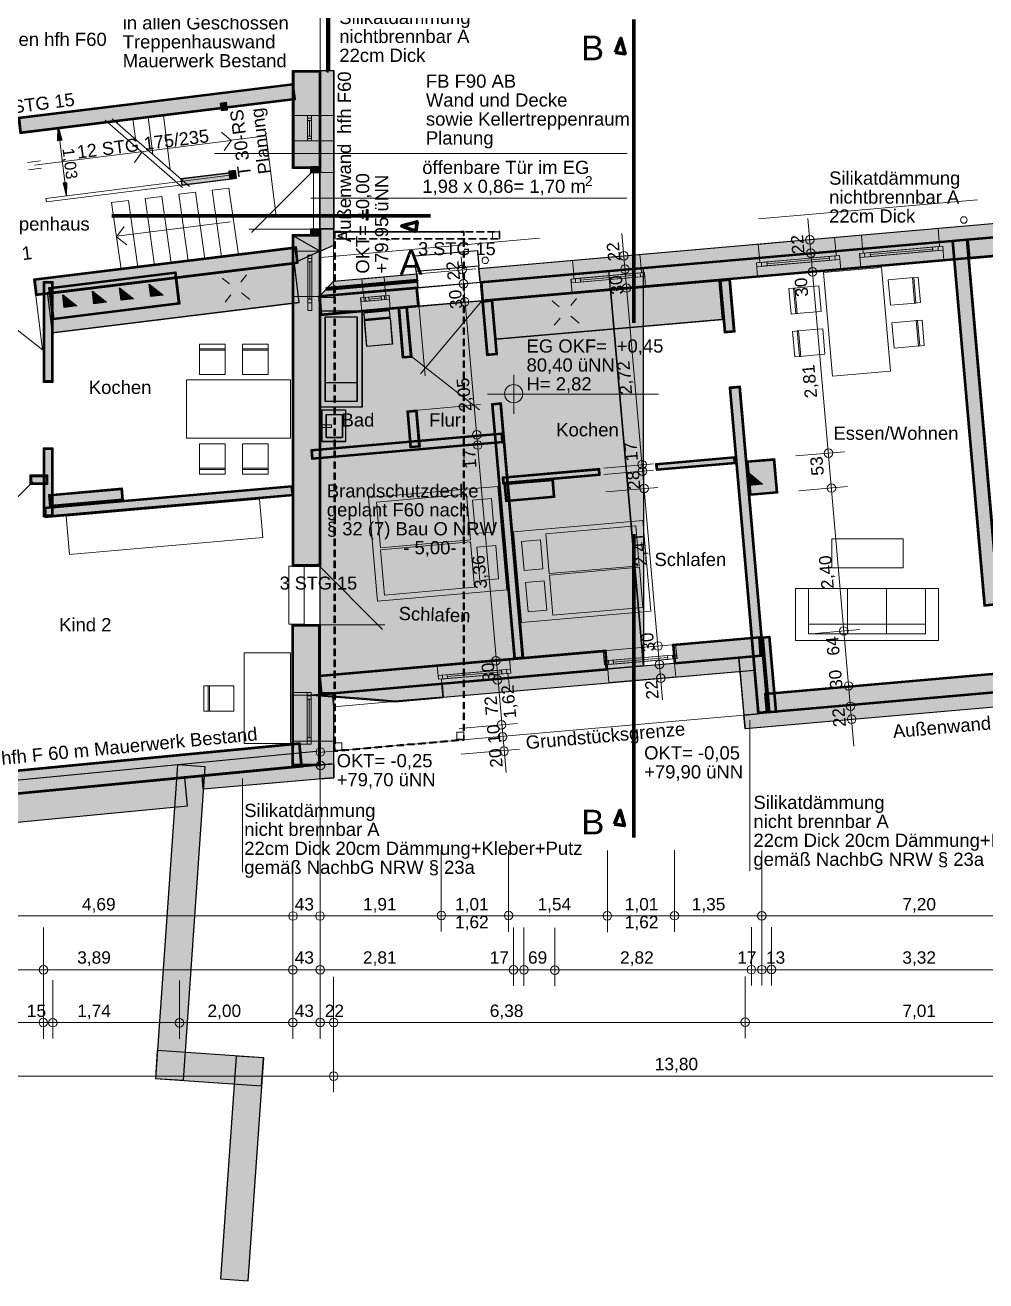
# Model space of a CAD drawing. Header units: millimetres. Extents: x 1002 to 41669, y -151 to 29737.
# Drawn here: x 11579 to 26367, y -151 to 19169 of the extents above; entities that cross this region are included whole.
import ezdxf

# ---------------------------------------------------------------- set-up
doc = ezdxf.new("R2010")
doc.units = ezdxf.units.MM
doc.header["$LTSCALE"] = 50
for name, pattern in [('PDF_35-3_26-5_0-0_0-0', [61.8, 35.3, -26.5, 0, 0]), ('PDF_35-3_35-3_0-0_0-0', [70.6, 35.3, -35.3, 0, 0]), ('PDF_564-4_176-4_70-6_176-4', [987.8, 564.4, -176.4, 70.6, -176.4]), ('PDF_67-7_67-7_0-0_0-0', [135.4, 67.7, -67.7, 0, 0])]:
    doc.linetypes.add(name, pattern=pattern)
for name, color, linetype in [('00_Wand_Bestand', 7, 'Continuous'), ('01_Daemmung_neu', 9, 'Continuous'), ('02_Grundstuecksgrenze', 8, 'Continuous'), ('03_Sanitaer', 5, 'Continuous'), ('05_Linien_stark', 7, 'Continuous'), ('06_Linien_fein', 3, 'Continuous'), ('07_Bemassung', 6, 'Continuous'), ('08_Schnittlinie', 1, 'Continuous'), ('10_Text', 7, 'Continuous'), ('11_Sonstiges', 30, 'Continuous')]:
    doc.layers.add(name, color=color, linetype=linetype)
doc.styles.add('PLAN', font='arial.ttf')

msp = doc.modelspace()

# ---------------------------------------------------------------- hatches: boundary and pattern name
at = {"layer": '00_Wand_Bestand'}
for points in [[(15696, 18471), (16126, 18471), (16126, 16961), (15696, 16961)], [(11469, 17747), (11500, 17502), (15741, 18023), (15710, 18268)], [(14694, 17867), (14680, 17976), (14581, 17964), (14595, 17855)], [(12089, 17598), (12142, 17398), (12085, 17391)], [(14834, 16812), (14822, 16908), (13978, 16802), (13991, 16705)], [(14834, 16812), (14819, 16934), (14715, 16921), (14731, 16799)], [(15977, 16994), (16126, 16994), (16126, 16894), (15977, 16894)], [(12218, 16537), (12222, 16743), (12165, 16736)], [(16835, 16333), (16855, 16333), (16855, 16169), (16835, 16169)], [(26072, 15876), (26099, 15575), (29282, 15853), (29256, 16154)], [(15696, 15950), (16126, 15950), (16126, 10842), (15696, 10842)], [(16122, 15689), (15698, 15501), (15698, 15933)], [(15977, 16035), (16126, 16035), (16126, 15934), (15977, 15934)], [(16372, 15996), (16338, 15996), (16338, 15901), (16349, 15901), (16349, 15986), (16372, 15986)], [(16436, 15996), (16338, 15996), (16338, 15901), (16349, 15901), (16349, 15986), (16436, 15986)], [(16377, 15887), (16483, 15887), (16483, 15877), (16377, 15877)], [(16435, 15996), (16541, 15996), (16541, 15986), (16435, 15986)], [(16500, 15996), (16605, 15996), (16605, 15986), (16500, 15986)], [(16547, 15887), (16652, 15887), (16652, 15877), (16547, 15877)], [(16605, 15996), (16711, 15996), (16711, 15986), (16605, 15986)], [(16669, 15996), (16775, 15996), (16775, 15986), (16669, 15986)], [(16716, 15887), (16822, 15887), (16822, 15877), (16716, 15877)], [(16774, 15996), (16880, 15996), (16880, 15986), (16774, 15986)], [(16838, 15996), (16944, 15996), (16944, 15986), (16838, 15986)], [(16885, 15887), (16991, 15887), (16991, 15877), (16885, 15877)], [(16943, 15996), (17049, 15996), (17049, 15986), (16943, 15986)], [(17008, 15996), (17113, 15996), (17113, 15986), (17008, 15986)], [(17055, 15887), (17160, 15887), (17160, 15877), (17055, 15877)], [(17113, 15996), (17219, 15996), (17219, 15986), (17113, 15986)], [(17177, 15996), (17283, 15996), (17283, 15986), (17177, 15986)], [(17224, 15887), (17330, 15887), (17330, 15877), (17224, 15877)], [(17282, 15996), (17388, 15996), (17388, 15986), (17282, 15986)], [(17346, 15996), (17452, 15996), (17452, 15986), (17346, 15986)], [(17393, 15887), (17499, 15887), (17499, 15877), (17393, 15877)], [(17451, 15996), (17557, 15996), (17557, 15986), (17451, 15986)], [(17516, 15996), (17621, 15996), (17621, 15986), (17516, 15986)], [(17563, 15887), (17668, 15887), (17668, 15877), (17563, 15877)], [(17621, 15996), (17727, 15996), (17727, 15986), (17621, 15986)], [(17685, 15996), (17791, 15996), (17791, 15986), (17685, 15986)], [(17732, 15887), (17838, 15887), (17838, 15877), (17732, 15877)], [(17790, 15996), (17896, 15996), (17896, 15986), (17790, 15986)], [(17854, 15996), (17960, 15996), (17960, 15986), (17854, 15986)], [(17901, 15887), (18007, 15887), (18007, 15877), (17901, 15877)], [(17959, 15996), (18065, 15996), (18065, 15986), (17959, 15986)], [(18024, 15996), (18129, 15996), (18129, 15986), (18024, 15986)], [(18071, 15887), (18176, 15887), (18176, 15877), (18071, 15877)], [(18129, 15996), (18235, 15996), (18235, 15986), (18129, 15986)], [(18193, 15996), (18299, 15996), (18299, 15986), (18193, 15986)], [(18240, 15887), (18346, 15887), (18346, 15877), (18240, 15877)], [(18338, 15931), (18338, 15996), (18298, 15996), (18298, 15986), (18328, 15986), (18328, 15931)], [(18328, 15867), (18338, 15867), (18338, 15761), (18328, 15761)], [(18362, 15996), (18468, 15996), (18468, 15986), (18362, 15986)], [(18409, 15887), (18515, 15887), (18515, 15877), (18409, 15877)], [(18532, 15996), (18637, 15996), (18637, 15986), (18532, 15986)], [(18579, 15887), (18684, 15887), (18684, 15877), (18579, 15877)], [(18583, 15220), (18609, 14921), (26115, 15578), (26089, 15877)], [(18701, 15996), (18807, 15996), (18807, 15986), (18701, 15986)], [(18748, 15887), (18854, 15887), (18854, 15877), (18748, 15877)], [(18887, 15907), (18887, 15996), (18870, 15996), (18870, 15986), (18876, 15986), (18876, 15907)], [(26333, 10231), (26581, 10253), (26089, 15877), (25841, 15856)], [(11710, 15259), (11741, 15011), (15784, 15508), (15754, 15756)], [(16338, 15838), (16349, 15838), (16349, 15732), (16338, 15732)], [(16338, 15668), (16349, 15668), (16349, 15562), (16338, 15562)], [(18328, 15698), (18338, 15698), (18338, 15592), (18328, 15592)], [(16338, 15499), (16349, 15499), (16349, 15393), (16338, 15393)], [(18328, 15528), (18338, 15528), (18338, 15423), (18328, 15423)], [(13897, 15374), (13958, 14874), (12004, 14634), (11943, 15134)], [(16338, 15330), (16349, 15330), (16349, 15224), (16338, 15224)], [(18328, 15359), (18338, 15359), (18338, 15253), (18328, 15253)], [(11860, 15224), (12007, 15224), (12007, 13673), (11860, 13673)], [(12638, 14881), (12614, 15075), (12831, 14905)], [(13056, 14935), (13033, 15128), (13249, 14959)], [(13513, 14992), (13489, 15185), (13706, 15016)], [(16096, 15002), (16122, 14704), (17647, 14838), (17621, 15136)], [(16338, 15160), (16349, 15160), (16349, 15054), (16338, 15054)], [(18328, 15190), (18338, 15190), (18338, 15084), (18328, 15084)], [(22338, 14436), (22506, 14451), (22435, 15262), (22267, 15248)], [(12181, 14824), (12157, 15017), (12374, 14848)], [(16338, 14991), (16349, 14991), (16349, 14885), (16338, 14885)], [(18328, 15020), (18338, 15020), (18338, 14915), (18328, 14915)], [(18680, 14088), (18849, 14103), (18776, 14937), (18607, 14923)], [(16338, 14822), (16349, 14822), (16349, 14716), (16338, 14716)], [(17385, 14049), (17534, 14062), (17466, 14840), (17317, 14827)], [(18328, 14851), (18338, 14851), (18338, 14745), (18328, 14745)], [(16338, 14652), (16349, 14652), (16349, 14546), (16338, 14546)], [(18328, 14682), (18338, 14682), (18338, 14576), (18328, 14576)], [(18328, 14512), (18338, 14512), (18338, 14407), (18328, 14407)], [(16338, 14483), (16349, 14483), (16349, 14377), (16338, 14377)], [(16338, 14314), (16349, 14314), (16349, 14208), (16338, 14208)], [(18328, 14343), (18338, 14343), (18338, 14237), (18328, 14237)], [(16338, 14144), (16349, 14144), (16349, 14038), (16338, 14038)], [(18328, 14174), (18338, 14174), (18338, 14068), (18328, 14068)], [(16338, 13975), (16349, 13975), (16349, 13869), (16338, 13869)], [(18328, 14004), (18338, 14004), (18338, 13899), (18328, 13899)], [(16338, 13806), (16349, 13806), (16349, 13700), (16338, 13700)], [(18328, 13835), (18338, 13835), (18338, 13729), (18328, 13729)], [(16338, 13636), (16349, 13636), (16349, 13530), (16338, 13530)], [(18328, 13666), (18338, 13666), (18338, 13560), (18328, 13560)], [(22853, 8578), (23027, 8594), (22588, 13612), (22414, 13597)], [(16338, 13467), (16349, 13467), (16349, 13361), (16338, 13361)], [(18328, 13496), (18338, 13496), (18338, 13391), (18328, 13391)], [(19102, 9416), (19254, 9430), (18911, 13358), (18758, 13344)], [(16338, 13298), (16349, 13298), (16349, 13192), (16338, 13192)], [(17457, 13236), (17607, 13250), (17657, 12676), (17507, 12663)], [(18328, 13327), (18338, 13327), (18338, 13221), (18328, 13221)], [(18328, 13158), (18338, 13158), (18338, 13052), (18328, 13052)], [(16338, 13128), (16349, 13128), (16349, 13022), (16338, 13022)], [(16338, 12959), (16349, 12959), (16349, 12853), (16338, 12853)], [(18328, 12988), (18338, 12988), (18338, 12883), (18328, 12883)], [(15976, 12635), (15989, 12490), (18938, 12748), (18925, 12893)], [(16338, 12790), (16349, 12790), (16349, 12684), (16338, 12684)], [(18328, 12819), (18338, 12819), (18338, 12713), (18328, 12713)], [(11860, 12667), (12007, 12667), (12007, 11606), (11860, 11606)], [(16338, 12620), (16349, 12620), (16349, 12514), (16338, 12514)], [(18328, 12650), (18338, 12650), (18338, 12544), (18328, 12544)], [(16338, 12451), (16349, 12451), (16349, 12345), (16338, 12345)], [(18328, 12480), (18338, 12480), (18338, 12375), (18328, 12375)], [(21282, 12421), (21290, 12320), (22517, 12427), (22508, 12528)], [(22687, 12463), (23113, 12501), (23159, 11969), (22733, 11932)], [(11659, 12248), (11926, 12248), (11926, 12102), (11659, 12102)], [(16338, 12282), (16349, 12282), (16349, 12176), (16338, 12176)], [(18328, 12311), (18338, 12311), (18338, 12205), (18328, 12205)], [(18920, 12214), (18929, 12113), (20432, 12245), (20424, 12346)], [(19734, 11905), (19710, 12181), (18948, 12115), (18972, 11839)], [(22734, 12088), (22717, 12281), (22928, 12105)], [(11868, 11748), (11881, 11595), (15710, 11930), (15697, 12083)], [(13074, 12048), (13090, 11855), (11961, 11756), (11944, 11949)], [(16338, 12112), (16349, 12112), (16349, 12006), (16338, 12006)], [(18328, 12142), (18338, 12142), (18338, 12036), (18328, 12036)], [(16338, 11943), (16349, 11943), (16349, 11837), (16338, 11837)], [(18328, 11972), (18338, 11972), (18338, 11867), (18328, 11867)], [(18328, 11803), (18338, 11803), (18338, 11697), (18328, 11697)], [(16338, 11774), (16349, 11774), (16349, 11668), (16338, 11668)], [(16338, 11604), (16349, 11604), (16349, 11498), (16338, 11498)], [(18328, 11634), (18338, 11634), (18338, 11528), (18328, 11528)], [(16338, 11435), (16349, 11435), (16349, 11329), (16338, 11329)], [(18328, 11464), (18338, 11464), (18338, 11359), (18328, 11359)], [(16338, 11266), (16349, 11266), (16349, 11160), (16338, 11160)], [(18328, 11295), (18338, 11295), (18338, 11189), (18328, 11189)], [(16338, 11096), (16349, 11096), (16349, 10990), (16338, 10990)], [(18328, 11126), (18338, 11126), (18338, 11020), (18328, 11020)], [(16338, 10927), (16349, 10927), (16349, 10821), (16338, 10821)], [(18328, 10956), (18338, 10956), (18338, 10851), (18328, 10851)], [(16338, 10758), (16349, 10758), (16349, 10652), (16338, 10652)], [(18328, 10787), (18338, 10787), (18338, 10681), (18328, 10681)], [(16338, 10588), (16349, 10588), (16349, 10482), (16338, 10482)], [(18328, 10618), (18338, 10618), (18338, 10512), (18328, 10512)], [(18328, 10448), (18338, 10448), (18338, 10343), (18328, 10343)], [(16338, 10419), (16349, 10419), (16349, 10313), (16338, 10313)], [(16338, 10250), (16349, 10250), (16349, 10144), (16338, 10144)], [(18328, 10279), (18338, 10279), (18338, 10173), (18328, 10173)], [(16338, 10080), (16349, 10080), (16349, 9974), (16338, 9974)], [(18328, 10110), (18338, 10110), (18338, 10004), (18328, 10004)], [(15688, 9948), (16118, 9948), (16118, 7774), (15688, 7774)], [(16338, 9911), (16349, 9911), (16349, 9805), (16338, 9805)], [(18328, 9940), (18338, 9940), (18338, 9835), (18328, 9835)], [(16338, 9742), (16349, 9742), (16349, 9636), (16338, 9636)], [(18328, 9771), (18338, 9771), (18338, 9665), (18328, 9665)], [(21542, 9640), (21569, 9341), (22917, 9459), (22890, 9758)], [(23145, 8596), (23026, 8586), (22923, 9760), (23042, 9770)], [(16097, 9164), (16123, 8864), (20547, 9251), (20521, 9551)], [(16338, 9572), (16349, 9572), (16349, 9466), (16338, 9466)], [(18328, 9602), (18338, 9602), (18338, 9496), (18328, 9496)], [(22957, 8887), (22983, 8588), (29649, 9171), (29623, 9470)], [(16338, 9403), (16349, 9403), (16349, 9297), (16338, 9297)], [(18328, 9432), (18338, 9432), (18338, 9327), (18328, 9327)], [(16338, 9234), (16349, 9234), (16349, 9128), (16338, 9128)], [(18328, 9263), (18338, 9263), (18338, 9157), (18328, 9157)], [(18328, 9094), (18338, 9094), (18338, 8988), (18328, 8988)], [(16338, 9064), (16349, 9064), (16349, 8958), (16338, 8958)], [(16338, 8895), (16349, 8895), (16349, 8789), (16338, 8789)], [(18328, 8924), (18338, 8924), (18338, 8819), (18328, 8819)], [(16338, 8726), (16349, 8726), (16349, 8620), (16338, 8620)], [(18328, 8755), (18338, 8755), (18338, 8649), (18328, 8649)], [(16338, 8556), (16349, 8556), (16349, 8450), (16338, 8450)], [(18328, 8586), (18338, 8586), (18338, 8480), (18328, 8480)], [(16338, 8387), (16349, 8387), (16349, 8281), (16338, 8281)], [(18328, 8416), (18338, 8416), (18338, 8311), (18328, 8311)], [(5058, 7089), (5093, 6725), (15847, 7760), (15811, 8125)], [(16338, 8218), (16349, 8218), (16349, 8112), (16338, 8112)], [(17742, 8117), (17741, 8128), (17635, 8119), (17636, 8108)], [(17910, 8132), (17909, 8142), (17804, 8133), (17805, 8123)], [(18079, 8146), (18078, 8157), (17973, 8148), (17973, 8137)], [(18248, 8161), (18247, 8171), (18141, 8162), (18142, 8152)], [(18338, 8169), (18338, 8247), (18328, 8247), (18328, 8178), (18310, 8177), (18311, 8166)], [(16338, 8048), (16338, 7996), (16392, 8001), (16391, 8011), (16349, 8008), (16349, 8048)], [(16561, 8015), (16560, 8026), (16454, 8017), (16455, 8006)], [(16729, 8030), (16728, 8041), (16623, 8031), (16624, 8021)], [(16898, 8045), (16897, 8055), (16792, 8046), (16793, 8035)], [(17067, 8059), (17066, 8070), (16960, 8061), (16961, 8050)], [(17235, 8074), (17234, 8084), (17129, 8075), (17130, 8065)], [(17404, 8088), (17403, 8099), (17298, 8090), (17299, 8079)], [(17573, 8103), (17572, 8113), (17466, 8104), (17467, 8094)]]:
    msp.add_hatch(color=7, dxfattribs=at).paths.add_polyline_path(points)
at = {"layer": '01_Daemmung_neu'}
for points in [[(16114, 18472), (16332, 18472), (16332, 16032), (16114, 16032)], [(29469, 16165), (18581, 15213), (18563, 15426), (29450, 16378)], [(16119, 16035), (16119, 15690), (16332, 15782), (16332, 16035)], [(17624, 15129), (16115, 14997), (16327, 15230), (17606, 15341)], [(22803, 9242), (18016, 8824), (17997, 9041), (22784, 9460)], [(22783, 9459), (22861, 8567), (22644, 8548), (22565, 9440)], [(30096, 8990), (22662, 8340), (22643, 8557), (30077, 9208)], [(17997, 9037), (15987, 8861), (17275, 8759), (18016, 8824)], [(16116, 8895), (16116, 7572), (16330, 7589), (16330, 8895)], [(14302, 7626), (16329, 7804), (16331, 7589), (14320, 7414)]]:
    msp.add_hatch(color=7, dxfattribs=at).paths.add_polyline_path(points)
at = {"layer": '02_Grundstuecksgrenze'}
for points in [[(13923, 7786), (13586, 2965), (14015, 2935), (14352, 7756)], [(14035, 7587), (4946, 6712), (4987, 6284), (14076, 7159)], [(15249, 3279), (13614, 3394), (13584, 2965), (15219, 2850)], [(14825, 3308), (14585, -121), (15014, -151), (15254, 3278)]]:
    msp.add_hatch(color=7, dxfattribs=at).paths.add_polyline_path(points)
at = {"layer": '03_Sanitaer', "transparency": 33554559}
for points in [[(15723, 15497), (11923, 15031), (11995, 14437), (15796, 14904)], [(22262, 15237), (18770, 14931), (18822, 14336), (22314, 14641)], [(16129, 14772), (16765, 14772), (16765, 13293), (16129, 13293)], [(16199, 14681), (16690, 14681), (16690, 13666), (16199, 13666)]]:
    msp.add_hatch(color=7, dxfattribs=at).paths.add_polyline_path(points)
at = {"layer": '03_Sanitaer', "transparency": 33554569}
for points in [[(17190, 14776), (16792, 14741), (16800, 14641), (17199, 14675)], [(17235, 14262), (16837, 14227), (16802, 14625), (17200, 14660)], [(16149, 13248), (16508, 13248), (16508, 12761), (16149, 12761)], [(16149, 13248), (16508, 13248), (16508, 12761), (16149, 12761)], [(16214, 13178), (16463, 13178), (16463, 12824), (16214, 12824)], [(16214, 13178), (16463, 13178), (16463, 12824), (16214, 12824)]]:
    msp.add_hatch(color=7, dxfattribs=at).paths.add_polyline_path(points)
at = {"layer": '03_Sanitaer', "transparency": 33554556}
msp.add_hatch(color=7, dxfattribs=at).paths.add_polyline_path([(16199, 14681), (16690, 14681), (16690, 13380), (16199, 13380)])
at = {"layer": '11_Sonstiges', "transparency": 33554534}
for points in [[(20564, 15392), (21090, 15438), (21097, 9304)], [(21097, 9311), (16116, 8875), (16132, 14711), (20590, 15101)]]:
    msp.add_hatch(color=7, dxfattribs=at).paths.add_polyline_path(points)

# ---------------------------------------------------------------- linework, layer by layer
at = {"layer": '00_Wand_Bestand'}
for points in [[(15696, 18471), (16126, 18471), (16126, 16961), (15696, 16961)], [(11469, 17747), (11500, 17502), (15741, 18023), (15710, 18268)], [(14694, 17867), (14680, 17976), (14581, 17964), (14595, 17855)], [(12089, 17598), (12142, 17398), (12085, 17391)], [(14834, 16812), (14822, 16908), (13978, 16802), (13991, 16705)], [(14834, 16812), (14819, 16934), (14715, 16921), (14731, 16799)], [(15977, 16994), (16126, 16994), (16126, 16894), (15977, 16894)], [(12218, 16537), (12222, 16743), (12165, 16736)], [(16835, 16333), (16855, 16333), (16855, 16169), (16835, 16169)], [(26072, 15876), (26099, 15575), (29282, 15853), (29256, 16154)], [(15696, 15950), (16126, 15950), (16126, 10842), (15696, 10842)], [(16122, 15689), (15698, 15501), (15698, 15933)], [(15977, 16035), (16126, 16035), (16126, 15934), (15977, 15934)], [(16372, 15996), (16338, 15996), (16338, 15901), (16349, 15901), (16349, 15986), (16372, 15986)], [(16436, 15996), (16338, 15996), (16338, 15901), (16349, 15901), (16349, 15986), (16436, 15986)], [(16377, 15887), (16483, 15887), (16483, 15877), (16377, 15877)], [(16435, 15996), (16541, 15996), (16541, 15986), (16435, 15986)], [(16500, 15996), (16605, 15996), (16605, 15986), (16500, 15986)], [(16547, 15887), (16652, 15887), (16652, 15877), (16547, 15877)], [(16605, 15996), (16711, 15996), (16711, 15986), (16605, 15986)], [(16669, 15996), (16775, 15996), (16775, 15986), (16669, 15986)], [(16716, 15887), (16822, 15887), (16822, 15877), (16716, 15877)], [(16774, 15996), (16880, 15996), (16880, 15986), (16774, 15986)], [(16838, 15996), (16944, 15996), (16944, 15986), (16838, 15986)], [(16885, 15887), (16991, 15887), (16991, 15877), (16885, 15877)], [(16943, 15996), (17049, 15996), (17049, 15986), (16943, 15986)], [(17008, 15996), (17113, 15996), (17113, 15986), (17008, 15986)], [(17055, 15887), (17160, 15887), (17160, 15877), (17055, 15877)], [(17113, 15996), (17219, 15996), (17219, 15986), (17113, 15986)], [(17177, 15996), (17283, 15996), (17283, 15986), (17177, 15986)], [(17224, 15887), (17330, 15887), (17330, 15877), (17224, 15877)], [(17282, 15996), (17388, 15996), (17388, 15986), (17282, 15986)], [(17346, 15996), (17452, 15996), (17452, 15986), (17346, 15986)], [(17393, 15887), (17499, 15887), (17499, 15877), (17393, 15877)], [(17451, 15996), (17557, 15996), (17557, 15986), (17451, 15986)], [(17516, 15996), (17621, 15996), (17621, 15986), (17516, 15986)], [(17563, 15887), (17668, 15887), (17668, 15877), (17563, 15877)], [(17621, 15996), (17727, 15996), (17727, 15986), (17621, 15986)], [(17685, 15996), (17791, 15996), (17791, 15986), (17685, 15986)], [(17732, 15887), (17838, 15887), (17838, 15877), (17732, 15877)], [(17790, 15996), (17896, 15996), (17896, 15986), (17790, 15986)], [(17854, 15996), (17960, 15996), (17960, 15986), (17854, 15986)], [(17901, 15887), (18007, 15887), (18007, 15877), (17901, 15877)], [(17959, 15996), (18065, 15996), (18065, 15986), (17959, 15986)], [(18024, 15996), (18129, 15996), (18129, 15986), (18024, 15986)], [(18071, 15887), (18176, 15887), (18176, 15877), (18071, 15877)], [(18129, 15996), (18235, 15996), (18235, 15986), (18129, 15986)], [(18193, 15996), (18299, 15996), (18299, 15986), (18193, 15986)], [(18240, 15887), (18346, 15887), (18346, 15877), (18240, 15877)], [(18338, 15931), (18338, 15996), (18298, 15996), (18298, 15986), (18328, 15986), (18328, 15931)], [(18328, 15867), (18338, 15867), (18338, 15761), (18328, 15761)], [(18362, 15996), (18468, 15996), (18468, 15986), (18362, 15986)], [(18409, 15887), (18515, 15887), (18515, 15877), (18409, 15877)], [(18532, 15996), (18637, 15996), (18637, 15986), (18532, 15986)], [(18579, 15887), (18684, 15887), (18684, 15877), (18579, 15877)], [(18583, 15220), (18609, 14921), (26115, 15578), (26089, 15877)], [(18701, 15996), (18807, 15996), (18807, 15986), (18701, 15986)], [(18748, 15887), (18854, 15887), (18854, 15877), (18748, 15877)], [(18887, 15907), (18887, 15996), (18870, 15996), (18870, 15986), (18876, 15986), (18876, 15907)], [(26333, 10231), (26581, 10253), (26089, 15877), (25841, 15856)], [(11710, 15259), (11741, 15011), (15784, 15508), (15754, 15756)], [(16338, 15838), (16349, 15838), (16349, 15732), (16338, 15732)], [(16338, 15668), (16349, 15668), (16349, 15562), (16338, 15562)], [(18328, 15698), (18338, 15698), (18338, 15592), (18328, 15592)], [(16338, 15499), (16349, 15499), (16349, 15393), (16338, 15393)], [(18328, 15528), (18338, 15528), (18338, 15423), (18328, 15423)], [(13897, 15374), (13958, 14874), (12004, 14634), (11943, 15134)], [(16338, 15330), (16349, 15330), (16349, 15224), (16338, 15224)], [(18328, 15359), (18338, 15359), (18338, 15253), (18328, 15253)], [(11860, 15224), (12007, 15224), (12007, 13673), (11860, 13673)], [(12638, 14881), (12614, 15075), (12831, 14905)], [(13056, 14935), (13033, 15128), (13249, 14959)], [(13513, 14992), (13489, 15185), (13706, 15016)], [(16096, 15002), (16122, 14704), (17647, 14838), (17621, 15136)], [(16338, 15160), (16349, 15160), (16349, 15054), (16338, 15054)], [(18328, 15190), (18338, 15190), (18338, 15084), (18328, 15084)], [(22338, 14436), (22506, 14451), (22435, 15262), (22267, 15248)], [(12181, 14824), (12157, 15017), (12374, 14848)], [(16338, 14991), (16349, 14991), (16349, 14885), (16338, 14885)], [(18328, 15020), (18338, 15020), (18338, 14915), (18328, 14915)], [(18680, 14088), (18849, 14103), (18776, 14937), (18607, 14923)], [(16338, 14822), (16349, 14822), (16349, 14716), (16338, 14716)], [(17385, 14049), (17534, 14062), (17466, 14840), (17317, 14827)], [(18328, 14851), (18338, 14851), (18338, 14745), (18328, 14745)], [(16338, 14652), (16349, 14652), (16349, 14546), (16338, 14546)], [(18328, 14682), (18338, 14682), (18338, 14576), (18328, 14576)], [(18328, 14512), (18338, 14512), (18338, 14407), (18328, 14407)], [(16338, 14483), (16349, 14483), (16349, 14377), (16338, 14377)], [(16338, 14314), (16349, 14314), (16349, 14208), (16338, 14208)], [(18328, 14343), (18338, 14343), (18338, 14237), (18328, 14237)], [(16338, 14144), (16349, 14144), (16349, 14038), (16338, 14038)], [(18328, 14174), (18338, 14174), (18338, 14068), (18328, 14068)], [(16338, 13975), (16349, 13975), (16349, 13869), (16338, 13869)], [(18328, 14004), (18338, 14004), (18338, 13899), (18328, 13899)], [(16338, 13806), (16349, 13806), (16349, 13700), (16338, 13700)], [(18328, 13835), (18338, 13835), (18338, 13729), (18328, 13729)], [(16338, 13636), (16349, 13636), (16349, 13530), (16338, 13530)], [(18328, 13666), (18338, 13666), (18338, 13560), (18328, 13560)], [(22853, 8578), (23027, 8594), (22588, 13612), (22414, 13597)], [(16338, 13467), (16349, 13467), (16349, 13361), (16338, 13361)], [(18328, 13496), (18338, 13496), (18338, 13391), (18328, 13391)], [(19102, 9416), (19254, 9430), (18911, 13358), (18758, 13344)], [(16338, 13298), (16349, 13298), (16349, 13192), (16338, 13192)], [(17457, 13236), (17607, 13250), (17657, 12676), (17507, 12663)], [(18328, 13327), (18338, 13327), (18338, 13221), (18328, 13221)], [(18328, 13158), (18338, 13158), (18338, 13052), (18328, 13052)], [(16338, 13128), (16349, 13128), (16349, 13022), (16338, 13022)], [(16338, 12959), (16349, 12959), (16349, 12853), (16338, 12853)], [(18328, 12988), (18338, 12988), (18338, 12883), (18328, 12883)], [(15976, 12635), (15989, 12490), (18938, 12748), (18925, 12893)], [(16338, 12790), (16349, 12790), (16349, 12684), (16338, 12684)], [(18328, 12819), (18338, 12819), (18338, 12713), (18328, 12713)], [(11860, 12667), (12007, 12667), (12007, 11606), (11860, 11606)], [(16338, 12620), (16349, 12620), (16349, 12514), (16338, 12514)], [(18328, 12650), (18338, 12650), (18338, 12544), (18328, 12544)], [(16338, 12451), (16349, 12451), (16349, 12345), (16338, 12345)], [(18328, 12480), (18338, 12480), (18338, 12375), (18328, 12375)], [(21282, 12421), (21290, 12320), (22517, 12427), (22508, 12528)], [(22687, 12463), (23113, 12501), (23159, 11969), (22733, 11932)], [(11659, 12248), (11926, 12248), (11926, 12102), (11659, 12102)], [(16338, 12282), (16349, 12282), (16349, 12176), (16338, 12176)], [(18328, 12311), (18338, 12311), (18338, 12205), (18328, 12205)], [(18920, 12214), (18929, 12113), (20432, 12245), (20424, 12346)], [(19734, 11905), (19710, 12181), (18948, 12115), (18972, 11839)], [(22734, 12088), (22717, 12281), (22928, 12105)], [(11868, 11748), (11881, 11595), (15710, 11930), (15697, 12083)], [(13074, 12048), (13090, 11855), (11961, 11756), (11944, 11949)], [(16338, 12112), (16349, 12112), (16349, 12006), (16338, 12006)], [(18328, 12142), (18338, 12142), (18338, 12036), (18328, 12036)], [(16338, 11943), (16349, 11943), (16349, 11837), (16338, 11837)], [(18328, 11972), (18338, 11972), (18338, 11867), (18328, 11867)], [(18328, 11803), (18338, 11803), (18338, 11697), (18328, 11697)], [(16338, 11774), (16349, 11774), (16349, 11668), (16338, 11668)], [(16338, 11604), (16349, 11604), (16349, 11498), (16338, 11498)], [(18328, 11634), (18338, 11634), (18338, 11528), (18328, 11528)], [(16338, 11435), (16349, 11435), (16349, 11329), (16338, 11329)], [(18328, 11464), (18338, 11464), (18338, 11359), (18328, 11359)], [(16338, 11266), (16349, 11266), (16349, 11160), (16338, 11160)], [(18328, 11295), (18338, 11295), (18338, 11189), (18328, 11189)], [(16338, 11096), (16349, 11096), (16349, 10990), (16338, 10990)], [(18328, 11126), (18338, 11126), (18338, 11020), (18328, 11020)], [(16338, 10927), (16349, 10927), (16349, 10821), (16338, 10821)], [(18328, 10956), (18338, 10956), (18338, 10851), (18328, 10851)], [(16338, 10758), (16349, 10758), (16349, 10652), (16338, 10652)], [(18328, 10787), (18338, 10787), (18338, 10681), (18328, 10681)], [(16338, 10588), (16349, 10588), (16349, 10482), (16338, 10482)], [(18328, 10618), (18338, 10618), (18338, 10512), (18328, 10512)], [(18328, 10448), (18338, 10448), (18338, 10343), (18328, 10343)], [(16338, 10419), (16349, 10419), (16349, 10313), (16338, 10313)], [(16338, 10250), (16349, 10250), (16349, 10144), (16338, 10144)], [(18328, 10279), (18338, 10279), (18338, 10173), (18328, 10173)], [(16338, 10080), (16349, 10080), (16349, 9974), (16338, 9974)], [(18328, 10110), (18338, 10110), (18338, 10004), (18328, 10004)], [(15688, 9948), (16118, 9948), (16118, 7774), (15688, 7774)], [(16338, 9911), (16349, 9911), (16349, 9805), (16338, 9805)], [(18328, 9940), (18338, 9940), (18338, 9835), (18328, 9835)], [(16338, 9742), (16349, 9742), (16349, 9636), (16338, 9636)], [(18328, 9771), (18338, 9771), (18338, 9665), (18328, 9665)], [(21542, 9640), (21569, 9341), (22917, 9459), (22890, 9758)], [(23145, 8596), (23026, 8586), (22923, 9760), (23042, 9770)], [(16097, 9164), (16123, 8864), (20547, 9251), (20521, 9551)], [(16338, 9572), (16349, 9572), (16349, 9466), (16338, 9466)], [(18328, 9602), (18338, 9602), (18338, 9496), (18328, 9496)], [(22957, 8887), (22983, 8588), (29649, 9171), (29623, 9470)], [(16338, 9403), (16349, 9403), (16349, 9297), (16338, 9297)], [(18328, 9432), (18338, 9432), (18338, 9327), (18328, 9327)], [(16338, 9234), (16349, 9234), (16349, 9128), (16338, 9128)], [(18328, 9263), (18338, 9263), (18338, 9157), (18328, 9157)], [(18328, 9094), (18338, 9094), (18338, 8988), (18328, 8988)], [(16338, 9064), (16349, 9064), (16349, 8958), (16338, 8958)], [(16338, 8895), (16349, 8895), (16349, 8789), (16338, 8789)], [(18328, 8924), (18338, 8924), (18338, 8819), (18328, 8819)], [(16338, 8726), (16349, 8726), (16349, 8620), (16338, 8620)], [(18328, 8755), (18338, 8755), (18338, 8649), (18328, 8649)], [(16338, 8556), (16349, 8556), (16349, 8450), (16338, 8450)], [(18328, 8586), (18338, 8586), (18338, 8480), (18328, 8480)], [(16338, 8387), (16349, 8387), (16349, 8281), (16338, 8281)], [(18328, 8416), (18338, 8416), (18338, 8311), (18328, 8311)], [(5058, 7089), (5093, 6725), (15847, 7760), (15811, 8125)], [(16338, 8218), (16349, 8218), (16349, 8112), (16338, 8112)], [(17742, 8117), (17741, 8128), (17635, 8119), (17636, 8108)], [(17910, 8132), (17909, 8142), (17804, 8133), (17805, 8123)], [(18079, 8146), (18078, 8157), (17973, 8148), (17973, 8137)], [(18248, 8161), (18247, 8171), (18141, 8162), (18142, 8152)], [(18338, 8169), (18338, 8247), (18328, 8247), (18328, 8178), (18310, 8177), (18311, 8166)], [(16338, 8048), (16338, 7996), (16392, 8001), (16391, 8011), (16349, 8008), (16349, 8048)], [(16561, 8015), (16560, 8026), (16454, 8017), (16455, 8006)], [(16729, 8030), (16728, 8041), (16623, 8031), (16624, 8021)], [(16898, 8045), (16897, 8055), (16792, 8046), (16793, 8035)], [(17067, 8059), (17066, 8070), (16960, 8061), (16961, 8050)], [(17235, 8074), (17234, 8084), (17129, 8075), (17130, 8065)], [(17404, 8088), (17403, 8099), (17298, 8090), (17299, 8079)], [(17573, 8103), (17572, 8113), (17466, 8104), (17467, 8094)]]:
    msp.add_lwpolyline(points, close=True, dxfattribs=at)
at = {"layer": '01_Daemmung_neu'}
for points in [[(16114, 18472), (16332, 18472), (16332, 16032), (16114, 16032)], [(29469, 16165), (18581, 15213), (18563, 15426), (29450, 16378)], [(16119, 16035), (16119, 15690), (16332, 15782), (16332, 16035)], [(17624, 15129), (16115, 14997), (16327, 15230), (17606, 15341)], [(22803, 9242), (18016, 8824), (17997, 9041), (22784, 9460)], [(22783, 9459), (22861, 8567), (22644, 8548), (22565, 9440)], [(30096, 8990), (22662, 8340), (22643, 8557), (30077, 9208)], [(17997, 9037), (15987, 8861), (17275, 8759), (18016, 8824)], [(16116, 8895), (16116, 7572), (16330, 7589), (16330, 8895)], [(14302, 7626), (16329, 7804), (16331, 7589), (14320, 7414)]]:
    msp.add_lwpolyline(points, close=True, dxfattribs=at)
at = {"layer": '02_Grundstuecksgrenze'}
for points in [[(13923, 7786), (13586, 2965), (14015, 2935), (14352, 7756)], [(14035, 7587), (4946, 6712), (4987, 6284), (14076, 7159)], [(15249, 3279), (13614, 3394), (13584, 2965), (15219, 2850)], [(14825, 3308), (14585, -121), (15014, -151), (15254, 3278)]]:
    msp.add_lwpolyline(points, close=True, dxfattribs=at)
at = {"layer": '03_Sanitaer'}
for points in [[(15723, 15497), (11923, 15031), (11995, 14437), (15796, 14904)], [(22262, 15237), (18770, 14931), (18822, 14336), (22314, 14641)], [(16129, 14772), (16765, 14772), (16765, 13293), (16129, 13293)], [(17190, 14776), (16792, 14741), (16800, 14641), (17199, 14675)], [(16199, 14681), (16690, 14681), (16690, 13380), (16199, 13380)], [(16199, 14681), (16690, 14681), (16690, 13666), (16199, 13666)], [(17235, 14262), (16837, 14227), (16802, 14625), (17200, 14660)], [(16149, 13248), (16508, 13248), (16508, 12761), (16149, 12761)], [(16149, 13248), (16508, 13248), (16508, 12761), (16149, 12761)], [(16214, 13178), (16463, 13178), (16463, 12824), (16214, 12824)], [(16214, 13178), (16463, 13178), (16463, 12824), (16214, 12824)]]:
    msp.add_lwpolyline(points, close=True, dxfattribs=at)
at = {"layer": '05_Linien_stark', "lineweight": 15}
for p, q in [((12108, 17431), (12195, 16717)), ((19100, 13791), (19100, 13191)), ((18694, 13493), (21327, 13493)), ((24191, 12605), (23442, 12540)), ((21249, 12420), (20484, 12353)), ((21252, 12323), (20489, 12256)), ((21317, 12057), (20515, 11987)), ((24237, 12069), (23490, 12004)), ((24429, 9870), (23682, 9804)), ((19157, 8425), (18261, 8346)), ((22735, 6160), (22735, 8477)), ((4029, 6835), (16061, 7994)), ((5641, 6994), (16117, 8002)), ((19186, 8031), (18290, 7952)), ((14925, 6139), (14925, 7579)), ((17985, 5223), (17985, 6478)), ((19020, 5221), (19020, 6475)), ((20541, 5216), (20541, 6470)), ((21576, 5218), (21576, 6473)), ((22917, 5216), (22917, 6471)), ((15702, 5218), (15702, 6117)), ((15702, 5218), (15702, 6117)), ((11860, 4385), (11860, 5284)), ((15702, 4385), (15702, 5285)), ((19097, 4389), (19097, 5288)), ((19097, 4389), (19097, 5288)), ((19097, 4389), (19097, 5288)), ((19097, 4389), (19097, 5288)), ((19257, 4388), (19257, 5288)), ((19257, 4388), (19257, 5288)), ((19257, 4388), (19257, 5288)), ((19257, 4388), (19257, 5288)), ((19733, 4383), (19733, 5283)), ((19733, 4383), (19733, 5283)), ((19733, 4383), (19733, 5283)), ((19733, 4383), (19733, 5283)), ((22757, 4392), (22757, 5291)), ((22757, 4392), (22757, 5291)), ((22757, 4392), (22757, 5291)), ((22757, 4392), (22757, 5291)), ((22917, 4392), (22917, 5291)), ((22917, 4392), (22917, 5291)), ((22917, 4392), (22917, 5291)), ((22917, 4392), (22917, 5291)), ((23066, 4392), (23066, 5292)), ((23066, 4392), (23066, 5292)), ((23066, 4392), (23066, 5292)), ((23066, 4392), (23066, 5292)), ((11860, 3573), (11860, 4473)), ((12005, 3576), (12005, 4475)), ((12005, 3576), (12005, 4475)), ((13955, 3571), (13955, 4470)), ((13955, 3571), (13955, 4470)), ((15702, 3574), (15702, 4473)), ((16328, 3576), (16328, 4528)), ((22664, 3582), (22664, 4534)), ((16328, 2752), (16328, 3651)), ((16328, 2752), (16328, 3651)), ((16328, 2752), (16328, 3651)), ((16328, 2752), (16328, 3651))]:
    msp.add_line(p, q, dxfattribs=at)
at = {"layer": '05_Linien_stark', "lineweight": 18}
for p, q in [((14612, 15277), (14724, 15189)), ((14986, 15326), (14899, 15214)), ((14744, 15017), (14656, 14905)), ((14908, 15049), (15037, 14949)), ((19691, 14928), (19800, 14837)), ((20067, 14964), (19976, 14855)), ((19980, 14691), (20105, 14586)), ((19814, 14663), (19723, 14555))]:
    msp.add_line(p, q, dxfattribs=at)
at = {"layer": '05_Linien_stark', "lineweight": 211}
for points in [[(16247, 18465), (16247, 21460), (16238, 21453), (16238, 18465)], [(20664, 18749), (20749, 18964), (20814, 18729)], [(17591, 15995), (17376, 16080), (17612, 16145)], [(17611, 15230), (16223, 15109), (16232, 15119), (17610, 15239)], [(20653, 6875), (20738, 7090), (20803, 6855)]]:
    msp.add_lwpolyline(points, close=True, dxfattribs=at)
at = {"layer": '05_Linien_stark', "lineweight": 50}
for points in [[(15708, 18460), (16114, 18460), (16114, 16973), (15708, 16973)], [(11482, 17737), (11510, 17515), (15728, 18033), (15700, 18255)], [(26085, 15865), (26109, 15587), (29270, 15864), (29245, 16142)], [(15707, 15939), (16114, 15939), (16114, 10853), (15707, 10853)], [(18596, 15210), (18620, 14934), (26103, 15588), (26079, 15864)], [(26344, 10244), (26568, 10263), (26078, 15865), (25854, 15845)], [(11723, 15249), (11751, 15024), (15772, 15518), (15744, 15743)], [(13887, 15361), (13945, 14884), (12014, 14646), (11955, 15124)], [(11871, 15212), (11995, 15212), (11995, 13684), (11871, 13684)], [(16108, 14992), (16132, 14717), (17634, 14848), (17610, 15123)], [(22348, 14448), (22494, 14461), (22425, 15250), (22279, 15237)], [(18690, 14100), (18837, 14113), (18766, 14925), (18619, 14912)], [(17395, 14062), (17522, 14073), (17456, 14827), (17329, 14816)], [(22864, 8591), (23015, 8604), (22578, 13599), (22427, 13586)], [(19112, 9429), (19242, 9440), (18900, 13345), (18770, 13334)], [(17470, 13226), (17596, 13237), (17644, 12687), (17518, 12676)], [(15988, 12625), (15999, 12502), (18925, 12758), (18914, 12881)], [(11872, 12656), (11996, 12656), (11996, 11618), (11872, 11618)], [(21294, 12410), (21301, 12332), (22505, 12437), (22498, 12516)], [(22699, 12453), (23102, 12488), (23147, 11979), (22744, 11944)], [(11670, 12236), (11914, 12236), (11914, 12114), (11670, 12114)], [(18933, 12204), (18940, 12126), (20420, 12255), (20413, 12333)], [(11880, 11738), (11891, 11608), (15698, 11941), (15686, 12071)], [(13063, 12035), (13078, 11865), (11971, 11769), (11956, 11938)], [(19722, 11916), (19700, 12169), (18960, 12104), (18983, 11851)], [(15700, 9937), (16107, 9937), (16107, 7785), (15700, 7785)], [(21555, 9630), (21579, 9353), (22904, 9469), (22880, 9746)], [(23132, 8606), (23037, 8598), (22936, 9749), (23031, 9758)], [(16110, 9153), (16134, 8877), (20535, 9262), (20511, 9538)], [(22970, 8877), (22994, 8601), (29637, 9182), (29613, 9458)], [(5071, 7079), (5103, 6738), (15834, 7771), (15801, 8112)]]:
    msp.add_lwpolyline(points, close=True, dxfattribs=at)
at = {"layer": '05_Linien_stark', "lineweight": 18}
for points in [[(16118, 18468), (16328, 18468), (16328, 16037), (16118, 16037)], [(16117, 17777), (16328, 17777), (16328, 17387), (16117, 17387)], [(14829, 16816), (14818, 16903), (13983, 16798), (13994, 16710)], [(16017, 16899), (16328, 16899), (16328, 16030), (16017, 16030)], [(16117, 16899), (16328, 16899), (16328, 14978), (16117, 14978)], [(25648, 15834), (24470, 15731), (24452, 15935), (25630, 16038)], [(16123, 16031), (16123, 15696), (16328, 15785), (16328, 16031)], [(24056, 15695), (22882, 15592), (22864, 15796), (24038, 15899)], [(15719, 15492), (11927, 15027), (11999, 14442), (15791, 14908)], [(21059, 15434), (20024, 15344), (20006, 15547), (21041, 15638)], [(17122, 15089), (16781, 15059), (16764, 15263), (17104, 15293)], [(22258, 15232), (18775, 14927), (18826, 14341), (22309, 14645)], [(17186, 14771), (16796, 14737), (16804, 14645), (17194, 14679)], [(17230, 14266), (16841, 14232), (16807, 14621), (17196, 14655)], [(16145, 13249), (16511, 13249), (16511, 12758), (16145, 12758)], [(16145, 13249), (16511, 13249), (16511, 12758), (16145, 12758)], [(16219, 13179), (16460, 13179), (16460, 12821), (16219, 12821)], [(16219, 13179), (16460, 13179), (16460, 12821), (16219, 12821)], [(22798, 9246), (18020, 8828), (18001, 9037), (22780, 9455)], [(21594, 9143), (20564, 9053), (20546, 9259), (21576, 9349)], [(22779, 9454), (22856, 8571), (22648, 8552), (22570, 9436)], [(19038, 8919), (18012, 8829), (17994, 9033), (19020, 9123)], [(30091, 8994), (22666, 8344), (22648, 8553), (30073, 9203)], [(16120, 8898), (16325, 8898), (16325, 8154), (16120, 8154)], [(16121, 8891), (16121, 7577), (16325, 7593), (16325, 8891)], [(17993, 9032), (16307, 8885), (16325, 8681), (18011, 8828)], [(14307, 7622), (16325, 7799), (16326, 7594), (14324, 7418)]]:
    msp.add_lwpolyline(points, close=True, dxfattribs=at)
at = {"layer": '05_Linien_stark', "lineweight": 20}
for points in [[(15701, 17777), (16120, 17777), (16120, 17387), (15701, 17387)], [(15926, 17776), (15986, 17776), (15986, 17387), (15926, 17387)], [(15926, 17740), (15986, 17740), (15986, 17424), (15926, 17424)], [(15926, 17704), (15986, 17704), (15986, 17460), (15926, 17460)], [(15701, 15691), (16120, 15691), (16120, 14995), (15701, 14995)], [(22882, 15589), (24058, 15694), (24064, 15620), (22887, 15516)], [(24424, 15653), (25705, 15767), (25721, 15552), (24440, 15439)], [(24426, 15654), (25705, 15767), (25709, 15708), (24430, 15595)], [(24471, 15732), (25647, 15836), (25653, 15763), (24476, 15658)], [(24500, 15660), (25631, 15761), (25635, 15701), (24504, 15601)], [(24585, 15668), (25544, 15753), (25549, 15694), (24589, 15609)], [(15931, 15631), (15991, 15631), (15991, 14779), (15931, 14779)], [(15931, 15578), (15991, 15578), (15991, 14898), (15931, 14898)], [(15931, 15526), (15991, 15526), (15991, 14954), (15931, 14954)], [(22835, 15511), (24116, 15624), (24132, 15410), (22851, 15296)], [(22836, 15511), (24116, 15625), (24120, 15565), (22841, 15452)], [(22911, 15518), (24041, 15618), (24046, 15559), (22915, 15459)], [(22996, 15526), (23955, 15611), (23959, 15551), (23000, 15466)], [(19981, 15262), (21113, 15363), (21129, 15148), (19997, 15048)], [(19982, 15263), (21112, 15363), (21117, 15304), (19987, 15204)], [(20022, 15340), (21061, 15433), (21066, 15359), (20027, 15267)], [(20048, 15269), (21047, 15358), (21051, 15298), (20052, 15210)], [(20123, 15275), (20970, 15351), (20975, 15291), (20127, 15216)], [(17124, 15086), (16786, 15057), (16798, 14919), (17136, 14949)], [(17180, 15012), (16743, 14974), (16761, 14765), (17199, 14804)], [(17180, 15012), (16745, 14974), (16750, 14915), (17185, 14953)], [(17108, 15005), (16819, 14980), (16825, 14921), (17113, 14946)], [(17058, 15001), (16869, 14985), (16874, 14925), (17063, 14942)], [(15637, 10847), (15872, 10847), (15872, 9951), (15637, 9951)], [(15872, 10846), (16115, 10846), (16115, 9949), (15872, 9949)], [(20495, 9328), (21613, 9424), (21591, 9638), (20474, 9542)], [(20497, 9327), (21612, 9423), (21606, 9483), (20491, 9387)], [(20562, 9333), (21548, 9418), (21542, 9477), (20556, 9392)], [(20636, 9339), (21472, 9411), (21466, 9471), (20630, 9398)], [(17940, 9104), (19057, 9201), (19036, 9415), (17919, 9319)], [(20545, 9258), (21574, 9346), (21567, 9420), (20538, 9331)], [(17942, 9104), (19057, 9200), (19051, 9259), (17936, 9163)], [(17993, 9034), (19019, 9123), (19011, 9196), (17986, 9108)], [(18006, 9110), (18992, 9195), (18986, 9254), (18000, 9169)], [(18080, 9116), (18917, 9188), (18911, 9247), (18075, 9175)], [(15693, 8902), (15982, 8902), (15982, 8105), (15693, 8105)], [(15922, 8900), (15982, 8900), (15982, 8106), (15922, 8106)], [(15693, 8860), (16120, 8860), (16120, 8155), (15693, 8155)], [(15922, 8848), (15982, 8848), (15982, 8158), (15922, 8158)], [(15922, 8799), (15982, 8799), (15982, 8202), (15922, 8202)]]:
    msp.add_lwpolyline(points, close=True, dxfattribs=at)
at = {"layer": '05_Linien_stark', "lineweight": 25}
for points in [[(18565, 15462), (17596, 15377), (17575, 15618), (18544, 15703)], [(18565, 15461), (17597, 15376), (17618, 15130), (18587, 15214)], [(18612, 14929), (17643, 14845), (17618, 15129), (18587, 15214)]]:
    msp.add_lwpolyline(points, close=True, dxfattribs=at)
at = {"layer": '05_Linien_stark', "lineweight": 15}
for points in [[(16132, 14768), (16761, 14768), (16761, 13297), (16132, 13297)], [(16203, 14677), (16687, 14677), (16687, 13384), (16203, 13384)], [(16203, 14677), (16687, 14677), (16687, 13670), (16203, 13670)], [(15187, 11874), (12209, 11613), (12261, 11024), (15239, 11284)], [(23996, 11263), (25094, 11263), (25094, 10819), (23996, 10819)]]:
    msp.add_lwpolyline(points, close=True, dxfattribs=at)
at = {"layer": '05_Linien_stark', "lineweight": 18}
msp.add_circle((19098, 13499), 140, dxfattribs=at)
at = {"layer": '06_Linien_fein', "lineweight": 9}
for p, q in [((13707, 17783), (13813, 16945)), ((12812, 17709), (14003, 16672)), ((12919, 17725), (14109, 16688)), ((12997, 17700), (13004, 17649)), ((13236, 17733), (13276, 17417)), ((13471, 17757), (13544, 17181)), ((15956, 17455), (15956, 17708)), ((11723, 17012), (14750, 17394)), ((14603, 17521), (14751, 17392)), ((14644, 17240), (14755, 17401)), ((13264, 17055), (13375, 17216)), ((11617, 17056), (11818, 17082)), ((20845, 17192), (14495, 17192)), ((11631, 16944), (11832, 16969)), ((15065, 15981), (15980, 16895)), ((20843, 16505), (15977, 16505)), ((16126, 16030), (15020, 16030)), ((25553, 15724), (24583, 15638)), ((15961, 14953), (15961, 15526)), ((23964, 15582), (22994, 15496)), ((20979, 15322), (20121, 15246)), ((11730, 15134), (11848, 14172)), ((11848, 14174), (10894, 14919)), ((16867, 14955), (17066, 14972)), ((17666, 13802), (18613, 14930)), ((17641, 14875), (17738, 13771)), ((18574, 13248), (17524, 14072)), ((18588, 13331), (17460, 13232)), ((10688, 11131), (11697, 12140)), ((16073, 10880), (17082, 9871)), ((17114, 9944), (16061, 9944)), ((21476, 9441), (20629, 9368)), ((18920, 9218), (18073, 9145)), ((15952, 8198), (15952, 8796))]:
    msp.add_line(p, q, dxfattribs=at)
at = {"layer": '06_Linien_fein', "linetype": 'PDF_35-3_26-5_0-0_0-0', "lineweight": 9}
for p, q in [((14753, 17397), (15291, 17465)), ((15287, 17467), (15444, 16224)), ((12988, 15922), (15448, 16233))]:
    msp.add_line(p, q, dxfattribs=at)
at = {"layer": '06_Linien_fein', "linetype": 'PDF_67-7_67-7_0-0_0-0', "lineweight": 9}
msp.add_line((16124, 15596), (29536, 16770), dxfattribs=at)
at = {"layer": '06_Linien_fein', "linetype": 'PDF_35-3_35-3_0-0_0-0', "lineweight": 9}
for p, q in [((12984, 15912), (13103, 16072)), ((12987, 15914), (13147, 15790))]:
    msp.add_line(p, q, dxfattribs=at)
at = {"layer": '06_Linien_fein', "lineweight": 9}
for points in [[(14823, 16816), (14816, 16870), (11900, 16501), (11907, 16448)], [(23867, 15364), (24760, 15442), (24900, 13847), (24006, 13769)], [(24863, 15250), (25256, 15284), (25290, 14892), (24898, 14858)], [(25236, 15283), (25327, 15291), (25361, 14899), (25270, 14891)], [(23426, 15124), (23335, 15116), (23369, 14724), (23460, 14732)], [(23798, 15157), (23406, 15123), (23440, 14730), (23833, 14765)], [(23856, 14498), (23464, 14464), (23498, 14071), (23890, 14106)], [(24921, 14591), (25313, 14625), (25348, 14233), (24955, 14199)], [(25293, 14624), (25385, 14632), (25419, 14239), (25328, 14231)], [(23484, 14465), (23392, 14457), (23427, 14065), (23518, 14073)], [(14265, 14262), (14659, 14262), (14659, 14170), (14265, 14170)], [(14265, 14190), (14659, 14190), (14659, 13796), (14265, 13796)], [(14927, 14262), (15320, 14262), (15320, 14170), (14927, 14170)], [(14927, 14190), (15320, 14190), (15320, 13796), (14927, 13796)], [(14065, 13710), (15666, 13710), (15666, 12813), (14065, 12813)], [(16131, 13225), (16144, 13225), (16144, 12773), (16131, 12773)], [(14265, 12727), (14659, 12727), (14659, 12333), (14265, 12333)], [(14927, 12727), (15320, 12727), (15320, 12333), (14927, 12333)], [(14265, 12353), (14659, 12353), (14659, 12262), (14265, 12262)], [(14927, 12353), (15320, 12353), (15320, 12262), (14927, 12262)], [(16863, 11899), (17003, 10305), (18995, 10479), (18856, 12073)], [(16985, 11830), (17047, 11127), (18432, 11248), (18371, 11952)], [(18465, 11860), (18510, 11345), (18800, 11371), (18755, 11886)], [(21209, 10153), (21087, 11548), (19095, 11373), (19217, 9979)], [(21032, 10852), (20979, 11463), (19593, 11342), (19646, 10731)], [(17049, 11098), (17110, 10400), (18496, 10521), (18435, 11220)], [(19550, 10802), (19511, 11251), (19221, 11225), (19260, 10777)], [(18532, 11137), (18577, 10624), (18867, 10650), (18822, 11162)], [(21088, 10211), (21034, 10827), (19649, 10705), (19702, 10090)], [(19610, 10169), (19570, 10620), (19280, 10594), (19320, 10144)], [(23437, 10503), (25637, 10503), (25637, 9703), (23437, 9703)], [(23637, 10502), (25437, 10502), (25437, 9802), (23637, 9802)], [(23637, 10502), (25437, 10502), (25437, 9952), (23637, 9952)], [(24237, 10502), (24837, 10502), (24837, 9802), (24237, 9802)], [(14950, 9509), (15665, 9509), (15665, 8118), (14950, 8118)], [(14328, 9005), (14419, 9005), (14419, 8612), (14328, 8612)], [(14399, 9005), (14793, 9005), (14793, 8612), (14399, 8612)]]:
    msp.add_lwpolyline(points, close=True, dxfattribs=at)
at = {"layer": '06_Linien_fein', "linetype": 'PDF_35-3_35-3_0-0_0-0', "lineweight": 9}
for points in [[(14717, 16662), (14861, 15635), (14603, 15603), (14459, 16630)], [(13169, 16471), (13313, 15444), (13055, 15413), (12911, 16440)], [(13685, 16534), (13829, 15508), (13571, 15476), (13427, 16503)], [(14201, 16598), (14345, 15572), (14087, 15540), (13943, 16566)]]:
    msp.add_lwpolyline(points, close=True, dxfattribs=at)
at = {"layer": '06_Linien_fein'}
for points in [[(17997, 9037), (15987, 8861), (17275, 8759), (18016, 8824)], [(17989, 9027), (18006, 8832), (17275, 8768), (16787, 8807), (16093, 8861)]]:
    msp.add_lwpolyline(points, close=True, dxfattribs=at)
at = {"layer": '07_Bemassung', "lineweight": 15}
for p, q in [((16119, 3589), (16119, 25758)), ((24336, 8077), (23626, 16196)), ((21392, 8789), (20764, 15961)), ((18984, 7669), (18290, 15604)), ((18518, 15422), (17622, 15344)), ((16094, 7979), (35872, 9710)), ((3967, 6622), (16301, 7809)), ((16118, 5214), (16118, 6468)), ((4453, 5464), (30407, 5464)), ((16119, 4387), (16119, 5286)), ((4446, 4635), (30393, 4635)), ((16119, 3575), (16119, 4474)), ((4457, 3823), (30396, 3823)), ((4454, 2998), (30404, 2998))]:
    msp.add_line(p, q, dxfattribs=at)
at = {"layer": '07_Bemassung', "lineweight": 18}
for points in [[(14689, 17871), (14677, 17971), (14586, 17960), (14599, 17860)], [(14829, 16816), (14815, 16929), (14720, 16917), (14735, 16804)], [(29464, 16169), (18585, 15218), (18567, 15422), (29446, 16373)], [(16145, 13018), (16293, 13018), (16293, 12977), (16145, 12977)], [(16145, 13018), (16293, 13018), (16293, 12977), (16145, 12977)]]:
    msp.add_lwpolyline(points, close=True, dxfattribs=at)
at = {"layer": '07_Bemassung', "lineweight": 50}
for points in [[(15988, 16983), (16114, 16983), (16114, 16905), (15988, 16905)], [(15988, 16023), (16115, 16023), (16115, 15946), (15988, 15946)]]:
    msp.add_lwpolyline(points, close=True, dxfattribs=at)
at = {"layer": '07_Bemassung', "lineweight": 20}
for points in [[(16344, 15991), (16453, 15991), (16453, 15881), (16344, 15881)], [(18774, 15991), (18884, 15991), (18884, 15882), (18774, 15882)], [(16344, 8126), (16453, 8126), (16453, 8016), (16344, 8016)], [(18223, 8291), (18332, 8291), (18332, 8181), (18223, 8181)]]:
    msp.add_lwpolyline(points, close=True, dxfattribs=at)
at = {"layer": '07_Bemassung'}
msp.add_lwpolyline([(20564, 15392), (21090, 15438), (21097, 9304)], close=True, dxfattribs=at)
at = {"layer": '07_Bemassung', "lineweight": 9}
for centre in [(26026, 16171), (18662, 15550)]:
    msp.add_circle(centre, 50.6, dxfattribs=at)
at = {"layer": '07_Bemassung', "lineweight": 18}
for centre in [(23658, 15867), (20793, 15621), (23672, 15661), (18307, 15409), (20812, 15413), (23698, 15372), (18325, 15190), (20836, 15124), (18345, 14912), (18532, 12864), (18545, 12709), (23943, 12583), (21075, 12407), (21082, 12308), (21106, 12041), (23990, 12047), (24181, 9848), (21321, 9617), (18823, 9388), (21342, 9330), (18850, 9097), (21363, 9122), (24254, 9002), (24282, 8689), (24301, 8491), (18910, 8403), (18926, 8218), (16123, 7986), (18950, 7998), (16126, 7779), (15702, 5463), (16118, 5463), (17986, 5472), (19021, 5470), (20540, 5465), (21575, 5467), (22917, 5465), (11862, 4635), (15701, 4635), (16119, 4635), (19097, 4634), (19097, 4634), (19257, 4634), (19257, 4634), (19733, 4629), (19733, 4629), (22757, 4637), (22757, 4637), (22918, 4637), (22918, 4637), (23067, 4638), (23067, 4638), (11859, 3823), (12005, 3821), (13955, 3819), (13955, 3819), (15701, 3824), (16119, 3824), (16328, 3825), (22663, 3830), (16328, 2997), (16328, 2997)]:
    msp.add_circle(centre, 65.8, dxfattribs=at)
at = {"layer": '08_Schnittlinie', "linetype": 'PDF_564-4_176-4_70-6_176-4', "lineweight": 70}
for p, q in [((20950, 14587), (20950, 19253)), ((17819, 16236), (12916, 16236)), ((20950, 6672), (20950, 11338))]:
    msp.add_line(p, q, dxfattribs=at)
at = {"layer": '11_Sonstiges'}
msp.add_lwpolyline([(21097, 9311), (16116, 8875), (16132, 14711), (20590, 15101)], close=True, dxfattribs=at)

# ---------------------------------------------------------------- texts
at = {"layer": '07_Bemassung', "style": 'PLAN'}
for s, p in [('22', (23577, 15656)), ('22', (20743, 15544)), ('22', (18275, 15252)), ('30', (20788, 15031)), ('30', (23635, 14997)), ('30', (18314, 14812)), ('2,72', (20923, 13493)), ('2,81', (23771, 13439)), ('2,05', (18452, 13234)), ('17', (18529, 12355)), ('17', (21013, 12467)), ('53', (23875, 12247)), ('28', (21051, 12028)), ('2,41', (21154, 10855)), ('3,36', (18691, 10504)), ('2,40', (24028, 10502)), ('30', (21269, 9537)), ('64', (24118, 9477)), ('30', (18816, 9073)), ('22', (21333, 8804)), ('30', (24163, 8964)), ('1,62', (19140, 8510)), ('72', (18861, 8560)), ('22', (24214, 8378))]:
    msp.add_text(s, height=190.5, rotation=95, dxfattribs=at).set_placement(p)
for s, p in [('4,69', (12454, 5549)), ('43', (15729, 5549)), ('1,91', (16779, 5549)), ('1,01', (18196, 5549)), ('1,54', (19466, 5549)), ('1,01', (20809, 5549)), ('1,35', (21839, 5549)), ('7,20', (25081, 5549)), ('1,62', (18196, 5275)), ('1,62', (20809, 5275)), ('3,89', (12381, 4729)), ('43', (15729, 4729)), ('2,81', (16779, 4729)), ('17', (18731, 4729)), ('69', (19319, 4729)), ('2,82', (20736, 4729)), ('17', (22541, 4729)), ('13', (22982, 4729)), ('3,32', (25081, 4729)), ('15', (11605, 3909)), ('1,74', (12381, 3909)), ('2,00', (14386, 3909)), ('43', (15729, 3909)), ('22', (16191, 3909)), ('6,38', (18731, 3909)), ('7,01', (25081, 3909)), ('13,80', (21271, 3090))]:
    msp.add_text(s, height=190.5, dxfattribs=at).set_placement(p)
at = {"layer": '10_Text', "style": 'PLAN'}
for s, height, p in [('Silikatdämmung', 203.2, (16415, 19186)), ('in allen Geschossen', 203.2, (13081, 19103)), ('Decken hfh F60', 203.2, (10831, 18849)), ('Treppenhauswand', 203.2, (13081, 18811)), ('nichtbrennbar A', 203.2, (16415, 18894)), ('B', 381, (20135, 18628)), ('22cm Dick', 203.2, (16415, 18603)), ('Mauerwerk Bestand', 203.2, (13081, 18520)), ('FB F90 AB', 203.2, (17748, 18206)), ('Wand und Decke', 203.2, (17748, 17915)), ('sowie Kellertreppenraum', 203.2, (17748, 17623)), ('Planung', 203.2, (17748, 17332)), ('öffenbare Tür im EG', 203.2, (17692, 16879)), ('2', 152, (20195, 16693)), ('Silikatdämmung', 203.2, (23954, 16714)), ('1,98 x 0,86= 1,70 m', 203.2, (17692, 16588)), ('nichtbrennbar A', 203.2, (23954, 16422)), ('22cm Dick', 203.2, (23954, 16131)), ('Treppenhaus', 203.2, (10900, 16009)), ('A', 381, (17342, 15328)), ('3 STG 15', 199.7, (17628, 15630)), ('EG OKF=', 203.2, (19297, 14131)), ('+0,45', 203.2, (20685, 14131)), ('80,40 üNN', 203.2, (19297, 13839)), ('H= 2,82', 203.2, (19297, 13548)), ('Kochen', 203.2, (12560, 13495)), ('Bad', 203.2, (16450, 12993)), ('Flur', 203.2, (17798, 12993)), ('Kochen', 203.2, (19754, 12842)), ('Essen/Wohnen', 203.2, (24020, 12789)), ('Brandschutzdecke', 203.2, (16223, 11902)), ('geplant F60 nach', 203.2, (16223, 11611)), ('§ 32 (7) Bau O NRW', 203.2, (16223, 11319)), ('- 5,00-', 203.2, (17399, 11028)), ('Schlafen', 203.2, (21266, 10847)), ('3 STG 15', 199.7, (15496, 10485)), ('Kind 2', 203.2, (12103, 9843)), ('OKT= -0,25', 203.2, (16374, 7751)), ('OKT= -0,05', 203.2, (21107, 7871)), ('+79,90 üNN', 203.2, (21107, 7579)), ('+79,70 üNN', 203.2, (16374, 7459)), ('Silikatdämmung', 203.2, (14952, 6985)), ('Silikatdämmung', 203.2, (22789, 7109)), ('B', 381, (20140, 6717)), ('nicht brennbar A', 203.2, (22789, 6817)), ('nicht brennbar A', 203.2, (14952, 6694)), ('22cm Dick 20cm Dämmung+Kleber+Putz', 203.2, (14952, 6403)), ('22cm Dick 20cm Dämmung+Kleber+Putz', 203.2, (22789, 6526)), ('gemäß NachbG NRW § 23a', 203.2, (22789, 6234)), ('gemäß NachbG NRW § 23a', 203.2, (14952, 6111))]:
    msp.add_text(s, height=height, dxfattribs=at).set_placement(p)
for s, height, rotation, p in [('hfh F60', 203.2, 90, (16594, 17494)), ('1 STG 15', 199.7, 7.2, (11166, 17781)), ('T 30-RS', 199.7, 97.2, (15059, 16851)), ('Planung', 199.7, 97.2, (15370, 16890)), ('12 STG 175/235', 199.66, 7.2, (12389, 17114)), ('1,03', 177.8, 277, (12154, 17268)), ('Außenwand', 203.2, 90, (16594, 15831)), ('OKT= +0,00', 203.2, 90, (16875, 15345)), ('+79,95 üNN', 203.2, 90, (17167, 15345)), ('WE 1', 203.2, 7, (11008, 15487)), ('Schlafen', 203.2, 358, (17326, 10018)), ('Außenwand', 203.2, 5, (24944, 8201)), ('hfh F 60 m Mauerwerk Bestand', 203.2, 5.5, (11221, 7787)), ('20 10', 190.5, 95, (18931, 7754)), ('Grundstücksgrenze', 203.2, 5, (19294, 8029))]:
    msp.add_text(s, height=height, rotation=rotation, dxfattribs=at).set_placement(p)

doc.saveas('drawing.dxf')
